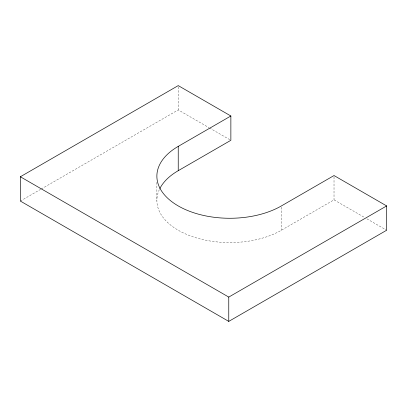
<?xml version="1.0" encoding="UTF-8"?>
<svg xmlns="http://www.w3.org/2000/svg" width="407" height="407" viewBox="0 0 407 407"><rect width="100%" height="100%" fill="white"/><g stroke="black" fill="none" stroke-linecap="round" stroke-linejoin="round"><path stroke-width="0.31" stroke-dasharray="2.04 1.53" d="M20.35 201.068L40.705 189.316M41.255 189.001L178.235 109.915L208.939 127.64M159.361 189.56A72.939 42.114 0 0 0 193.345 236.93A72.939 42.114 0 0 0 281.39 230.24L334.02 199.852L364.723 217.577M209.488 127.956L229.772 139.667M366.916 218.844L386.65 230.24M334.02 176.791L334.02 199.852M281.39 207.178L281.39 230.24M178.235 86.854L178.235 109.915M156.873 182.387L156.873 200.463"/><path stroke-width="0.61" d="M230.866 115.99L178.235 146.378A72.939 42.114 0 0 0 178.235 205.932A72.939 42.114 0 0 0 281.39 205.932L334.02 175.544L386.65 205.932L386.65 230.24L228.765 321.393L20.35 201.068L20.35 176.76L178.235 85.607L230.866 115.99L230.866 140.298L178.235 170.686A72.939 42.114 0 0 0 159.875 188.512M20.35 176.76L228.765 297.085L386.65 205.932M228.765 297.085L228.765 321.393M178.235 146.378L178.235 170.686"/></g></svg>
